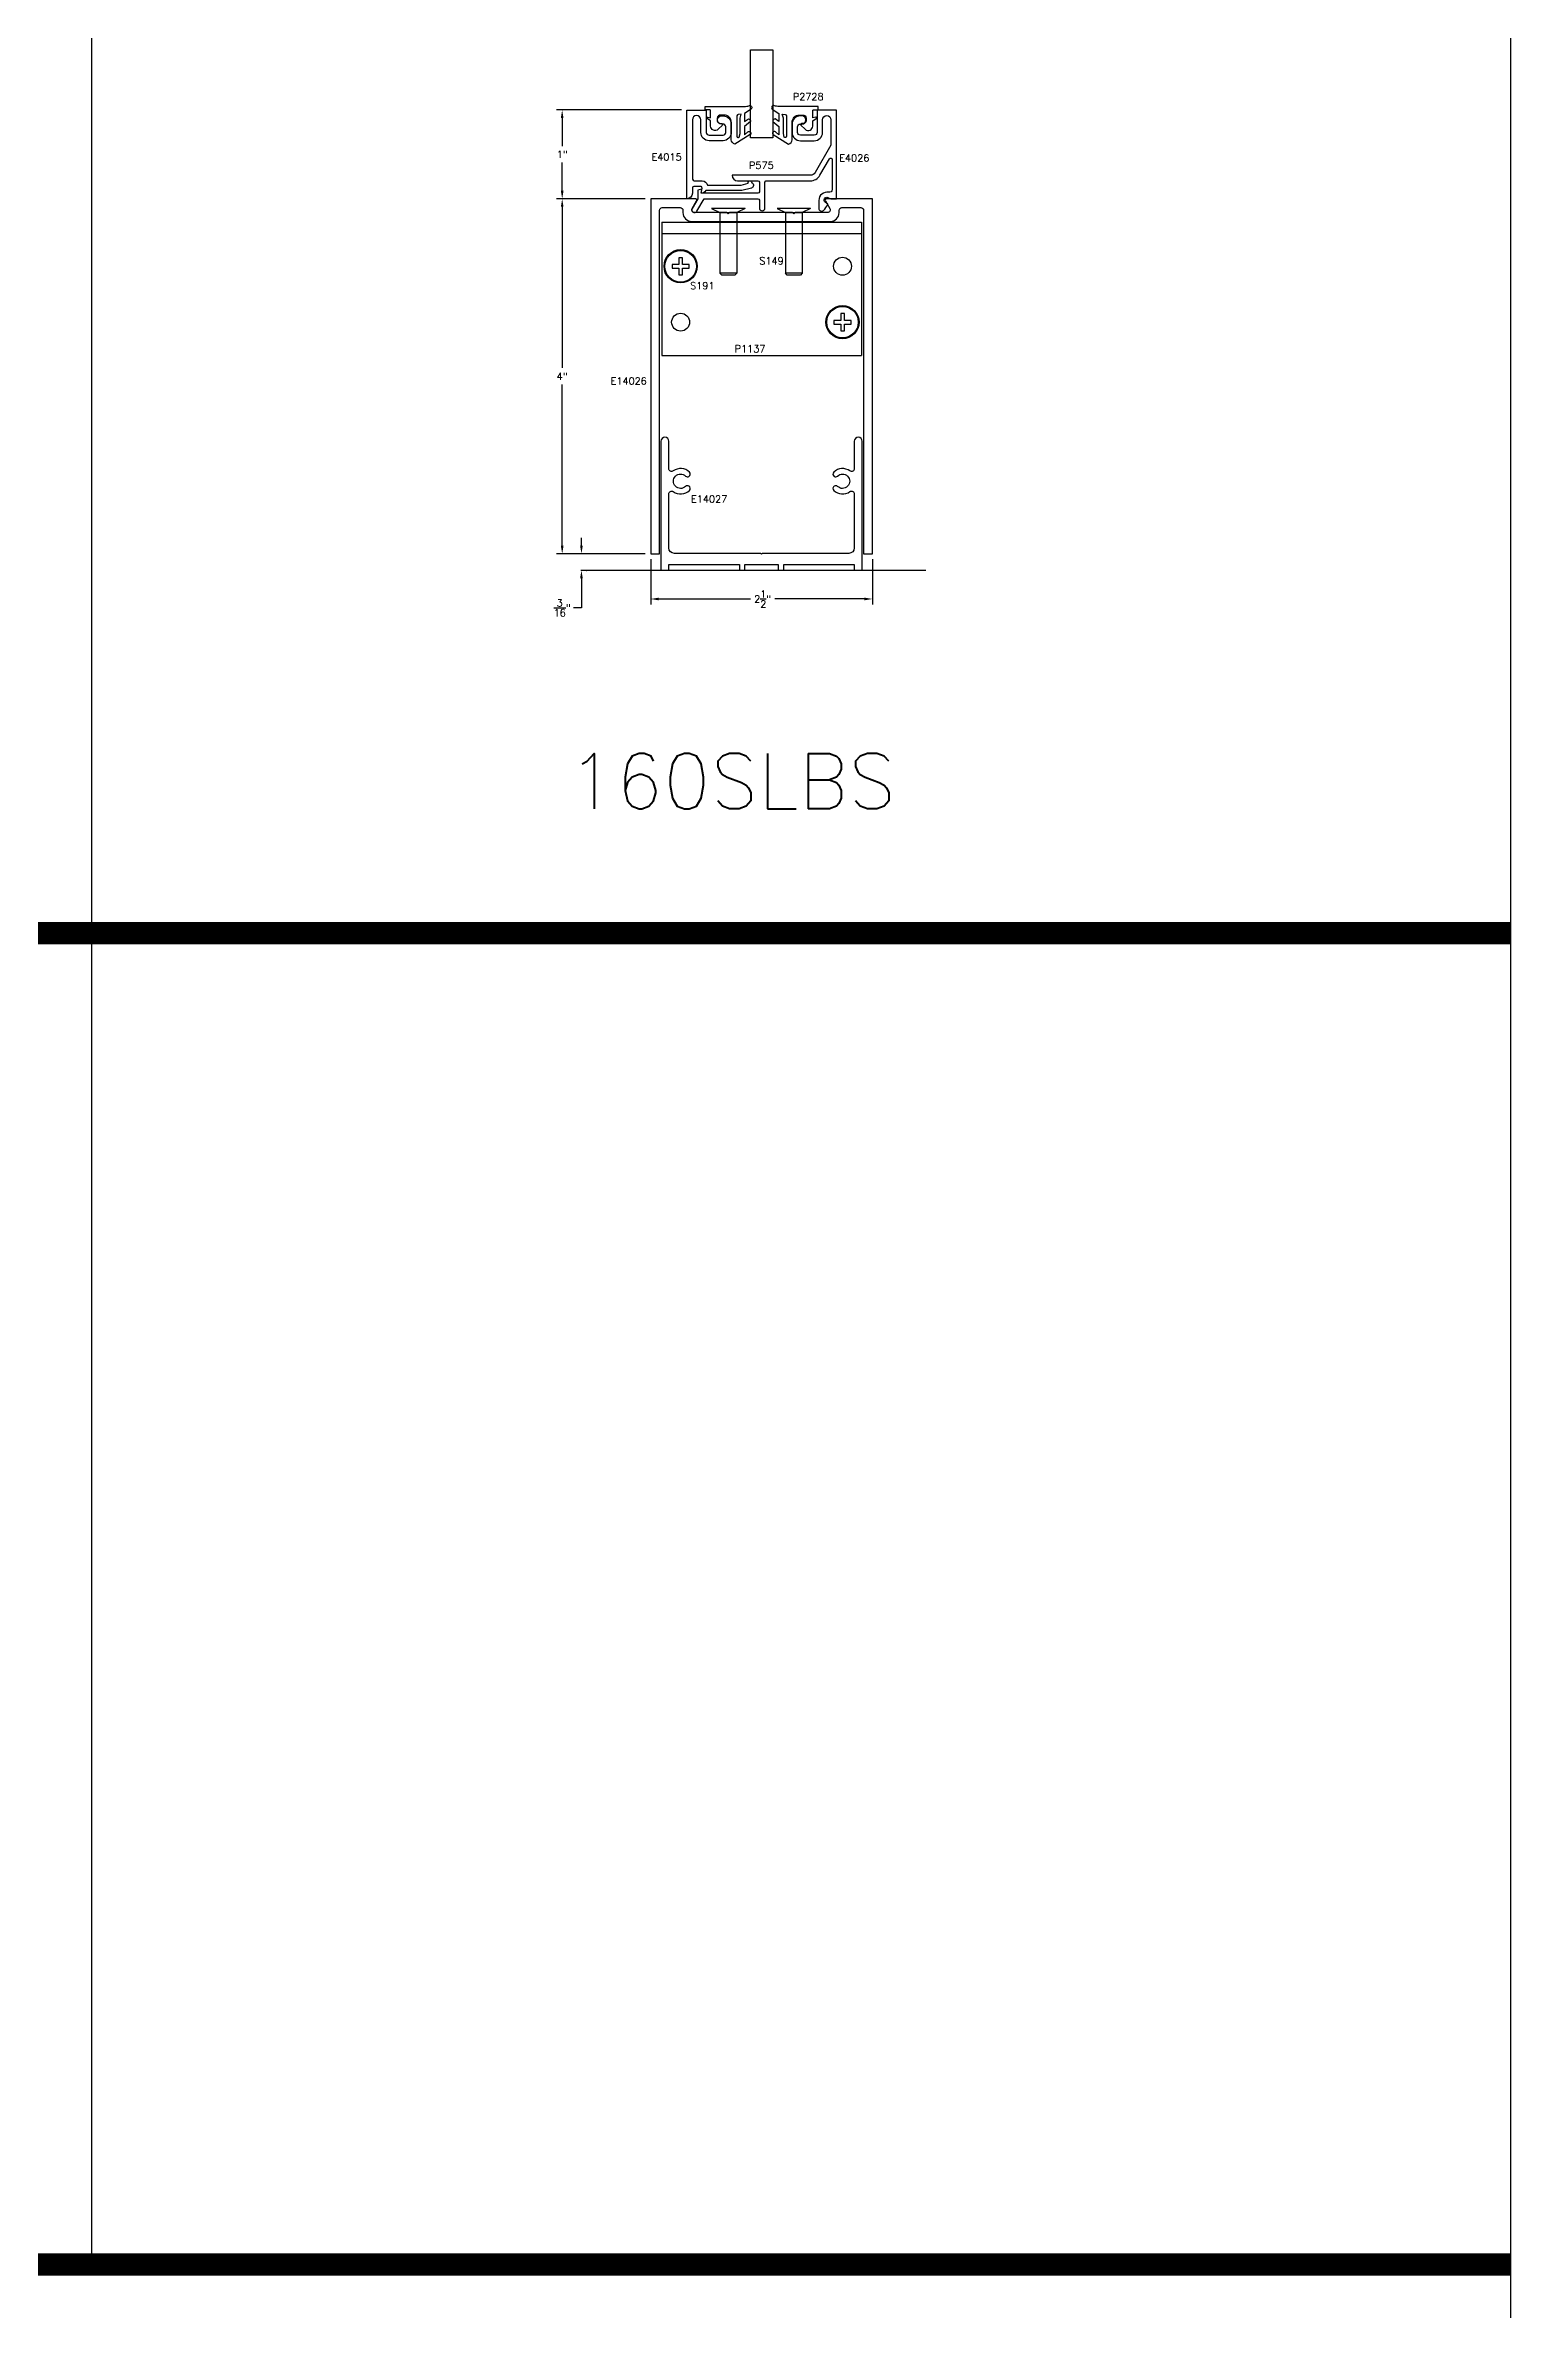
# Model space of a CAD drawing. Extents: x 0 to 139, y 0 to 75.
# Drawn here: x 122.39 to 139.03, y 14.36 to 39.88 of the extents above; entities that cross this region are included whole.
import ezdxf

# ---------------------------------------------------------------- set-up
doc = ezdxf.new("R2010")
doc.units = 0
doc.header["$MEASUREMENT"] = 0
doc.header["$PDMODE"] = 3
doc.layers.get('DEFPOINTS').update_dxf_attribs({"linetype": 'CONTINUOUS'})
for name, color, linetype in [('R-ANNO-DIMS', 3, 'CONTINUOUS'), ('R-ANNO-TEXT', 6, 'CONTINUOUS'), ('R-DET1', 4, 'CONTINUOUS'), ('R-DET2', 2, 'CONTINUOUS'), ('R-DET3', 5, 'CONTINUOUS'), ('R-OTLN', 1, 'CONTINUOUS'), ('TITLE', 7, 'CONTINUOUS')]:
    doc.layers.add(name, color=color, linetype=linetype)
doc.styles.get("Standard").update_dxf_attribs({"font": 'simplex'})
doc.dimstyles.new('1X', dxfattribs={"dimscale": 0, "dimtxt": 0.08, "dimasz": 0.09, "dimexe": 0.0625, "dimexo": 0.0625, "dimgap": 0.045, "dimtad": 0, "dimtih": 1, "dimtoh": 1, "dimdec": 4, "dimzin": 4, "dimtxsty": 'STANDARD', "dimcen": 0, "dimazin": 3, "dimtfac": 1, "dimtdec": 4, "dimtofl": 0, "dimtmove": 0, "dimatfit": 3, "dimtolj": 1, "dimtzin": 4})

# ---------------------------------------------------------------- blocks, each defined once
blk = doc.blocks.new('*D111')
at = {"layer": 'DEFPOINTS', "color": 0}
for p in [(129.214, 34.155), (131.714, 34.155), (131.714, 33.645)]:
    blk.add_point(p, dxfattribs=at)
at = {"layer": 'R-ANNO-DIMS', "color": 0}
for p, q in [((129.214, 34.092), (129.214, 33.582)), ((131.714, 34.092), (131.714, 33.582)), ((129.304, 33.645), (130.34, 33.645)), ((131.624, 33.645), (130.613, 33.645))]:
    blk.add_line(p, q, dxfattribs=at)
for points in [[(129.304, 33.66), (129.304, 33.63), (129.214, 33.645)], [(131.624, 33.66), (131.624, 33.63), (131.714, 33.645)]]:
    blk.add_solid(points, dxfattribs=at)
at = {"layer": 'R-ANNO-DIMS', "color": 0, "insert": (130.476, 33.645), "char_height": 0.08, "attachment_point": 5}
blk.add_mtext('\\A1;2{\\H1.000000x;\\S1/2;}"', dxfattribs=at)
blk = doc.blocks.new('*D112')
at = {"layer": 'DEFPOINTS', "color": 0}
for p in [(128.216, 38.155), (129.214, 38.155), (129.214, 34.155)]:
    blk.add_point(p, dxfattribs=at)
at = {"layer": 'R-ANNO-DIMS', "color": 0}
for p, q in [((129.151, 38.155), (128.153, 38.155)), ((128.216, 38.065), (128.216, 36.248)), ((128.216, 34.245), (128.216, 36.062)), ((129.151, 34.155), (128.153, 34.155))]:
    blk.add_line(p, q, dxfattribs=at)
for points in [[(128.201, 38.065), (128.231, 38.065), (128.216, 38.155)], [(128.201, 34.245), (128.231, 34.245), (128.216, 34.155)]]:
    blk.add_solid(points, dxfattribs=at)
at = {"layer": 'R-ANNO-DIMS', "color": 0, "insert": (128.216, 36.155), "char_height": 0.08, "attachment_point": 5}
blk.add_mtext('\\A1;4"', dxfattribs=at)
blk = doc.blocks.new('*D113')
at = {"layer": 'DEFPOINTS', "color": 0}
for p in [(128.426, 33.967), (128.433, 33.967), (129.214, 34.155)]:
    blk.add_point(p, dxfattribs=at)
at = {"layer": 'R-ANNO-DIMS', "color": 0}
for p, q in [((128.433, 34.245), (128.433, 34.335)), ((129.151, 34.155), (128.37, 34.155)), ((128.489, 33.967), (128.495, 33.967)), ((128.433, 33.877), (128.433, 33.545)), ((128.433, 33.545), (128.343, 33.545))]:
    blk.add_line(p, q, dxfattribs=at)
for points in [[(128.418, 34.245), (128.448, 34.245), (128.433, 34.155)], [(128.418, 33.877), (128.448, 33.877), (128.433, 33.967)]]:
    blk.add_solid(points, dxfattribs=at)
at = {"layer": 'R-ANNO-DIMS', "color": 0, "insert": (128.216, 33.545), "char_height": 0.08, "attachment_point": 5}
blk.add_mtext('\\A1;{\\H1.000000x;\\S3/16;}"', dxfattribs=at)
blk = doc.blocks.new('*D114')
at = {"layer": 'DEFPOINTS', "color": 0}
for p in [(128.216, 39.155), (129.622, 39.155), (129.214, 38.155)]:
    blk.add_point(p, dxfattribs=at)
at = {"layer": 'R-ANNO-DIMS', "color": 0}
for p, q in [((129.56, 39.155), (128.153, 39.155)), ((128.216, 39.065), (128.216, 38.748)), ((128.216, 38.245), (128.216, 38.562)), ((129.151, 38.155), (128.153, 38.155))]:
    blk.add_line(p, q, dxfattribs=at)
for points in [[(128.201, 39.065), (128.231, 39.065), (128.216, 39.155)], [(128.201, 38.245), (128.231, 38.245), (128.216, 38.155)]]:
    blk.add_solid(points, dxfattribs=at)
at = {"layer": 'R-ANNO-DIMS', "color": 0, "insert": (128.216, 38.655), "char_height": 0.08, "attachment_point": 5}
blk.add_mtext('\\A1;1"', dxfattribs=at)
blk = doc.blocks.new('P1137')
at = {"layer": 'R-DET3'}
for p, q in [((4.638, 22.739), (6.89, 22.739)), ((4.638, 22.739), (4.638, 21.239)), ((6.89, 22.739), (6.89, 21.239)), ((4.638, 22.614), (6.89, 22.614)), ((4.638, 21.239), (6.89, 21.239))]:
    blk.add_line(p, q, dxfattribs=at)
for centre in [(6.676, 22.244), (4.851, 21.614)]:
    blk.add_circle(centre, 0.101, dxfattribs=at)
blk = doc.blocks.new('S191_TOP')
at = {"layer": 'R-DET3'}
for p, q in [((4.82, 22.264), (4.755, 22.264)), ((4.755, 22.264), (4.755, 22.223)), ((4.755, 22.223), (4.82, 22.223)), ((4.831, 22.264), (4.82, 22.264)), ((4.82, 22.223), (4.831, 22.223)), ((4.872, 22.34), (4.831, 22.34)), ((4.831, 22.34), (4.831, 22.275)), ((4.831, 22.275), (4.831, 22.264)), ((4.831, 22.223), (4.831, 22.212)), ((4.831, 22.212), (4.831, 22.147)), ((4.872, 22.275), (4.872, 22.34)), ((4.872, 22.264), (4.872, 22.275)), ((4.883, 22.264), (4.872, 22.264)), ((4.872, 22.223), (4.883, 22.223)), ((4.872, 22.212), (4.872, 22.223)), ((4.872, 22.147), (4.872, 22.212)), ((4.948, 22.264), (4.883, 22.264)), ((4.883, 22.223), (4.948, 22.223)), ((4.948, 22.223), (4.948, 22.264)), ((4.831, 22.147), (4.872, 22.147))]:
    blk.add_line(p, q, dxfattribs=at)
for radius in [0.187, 0.178]:
    blk.add_circle((4.851, 22.244), radius, dxfattribs=at)
blk = doc.blocks.new('S149')
at = {"layer": 'R-DET3'}
for p, q in [((5.577, 22.895), (5.201, 22.895)), ((5.201, 22.895), (5.294, 22.849)), ((5.294, 22.849), (5.294, 22.165)), ((5.294, 22.849), (5.484, 22.849)), ((5.577, 22.895), (5.484, 22.849)), ((5.484, 22.849), (5.484, 22.165)), ((5.484, 22.165), (5.294, 22.165)), ((5.314, 22.145), (5.294, 22.165)), ((5.464, 22.145), (5.314, 22.145)), ((5.484, 22.165), (5.464, 22.145))]:
    blk.add_line(p, q, dxfattribs=at)
blk = doc.blocks.new('P2728_GASKET')
at = {"layer": 'R-DET2'}
blk.add_lwpolyline([(86.461, 33.362), (86.567, 33.537, 0.301952), (86.52, 33.577), (86.32, 33.577, -0.414214), (86.24, 33.657), (86.24, 33.695, -0.388879), (86.276, 33.735), (86.292, 33.736, -0.440011), (86.336, 33.696), (86.336, 33.682, 0.668179), (86.353, 33.675), (86.401, 33.724, 0.668179), (86.366, 33.809), (86.307, 33.809), (86.279, 33.849, 0.836323), (86.264, 33.842), (86.273, 33.809), (86.189, 33.809, -0.414214), (86.183, 33.815), (86.183, 33.865, 0.414214), (86.177, 33.871), (86.149, 33.871, 0.414214), (86.143, 33.865), (86.143, 33.427, -0.083245), (86.135, 33.378), (86.135, 33.378)], format="xyb", dxfattribs=at)
blk.add_lwpolyline([(86.235, 33.499, -0.372312), (86.249, 33.512), (86.48, 33.512, -0.668179), (86.49, 33.486), (86.448, 33.478), (86.274, 33.478), (86.23, 33.465)], format="xyb", close=True, dxfattribs=at)
for points in [[(86.174, 33.352), (86.223, 33.426), (86.314, 33.426), (86.283, 33.384)], [(86.313, 33.359), (86.371, 33.426), (86.462, 33.426), (86.431, 33.388)]]:
    blk.add_lwpolyline(points, dxfattribs=at)
at = {"layer": 'R-DET2', "ltscale": 0.1}
for centre, radius, start, end in [((86.157, 33.369), 0.0237, 157.7655, 314.5007), ((86.313, 33.388), 0.0297, 188.4603, 270), ((86.446, 33.375), 0.0199, 139.7022, 319.7022)]:
    blk.add_arc(centre, radius, start, end, dxfattribs=at)

msp = doc.modelspace()

# ---------------------------------------------------------------- linework, layer by layer
at = {"layer": 'R-DET1'}
for points in [[(129.8553, 38.30899), (130.23284, 38.30899), (130.31366, 38.33065, -1.17956263), (130.35293, 38.33447, -0.7162756), (130.349, 38.27592), (130.241, 38.24699), (129.83511, 38.24699, -0.26296301), (129.782, 38.21699), (129.7923, 38.27538, 0.46630727), (129.77753, 38.29299), (129.699, 38.29299, 0.41421356), (129.684, 38.27799), (129.684, 38.21699, -0.41421342), (129.622, 38.15499), (129.622, 39.15499), (129.841, 39.15499), (129.841, 38.90199, 0.41421356), (129.872, 38.87099), (130.029, 38.87099, 0.41421356), (130.06, 38.90199), (130.06, 38.96499, 0.41421356), (130.029, 38.99599), (130.0125, 38.99599, -0.99999571), (130.0125, 39.08899), (130.029, 39.08899, -0.41421356), (130.122, 38.99599), (130.122, 38.90199, -0.41421356), (130.029, 38.80899), (129.872, 38.80899, -0.41421356), (129.779, 38.90199), (129.779, 39.04549, 0.99997475), (129.684, 39.04549), (129.684, 38.38599, 0.41421375), (129.715, 38.35499), (129.7954, 38.35499, -0.33965109), (129.8553, 38.30899)], [(129.73516, 38.01549), (129.8157, 38.15499), (130.42332, 38.15499, -0.41421356), (130.43932, 38.13899), (130.43932, 38.05099, 0.9999792), (130.50132, 38.05099), (130.50132, 38.34099, -0.41421539), (130.51732, 38.35699), (131.0141, 38.35699, 0.26794901), (131.12235, 38.41949), (131.23033, 38.60651, -0.76732194), (131.25832, 38.59901), (131.25832, 38.2577, -0.4750023), (131.22107, 38.22734, 0.47499996), (131.10932, 38.13625), (131.10932, 38.04592, 0.64476869), (131.16064, 38.02266, 0.12333105), (131.20932, 38.09299), (131.18068, 38.11522, -0.87567526), (131.21082, 38.16877), (131.24532, 38.15499), (131.30832, 38.15499), (131.30832, 39.15499), (131.08932, 39.15499), (131.08932, 38.90199, -0.41421356), (131.05832, 38.87099), (130.90132, 38.87099, -0.41421356), (130.87032, 38.90199), (130.87032, 38.96499, -0.41421356), (130.90132, 38.99599), (130.91782, 38.99599, 0.9999785), (130.91782, 39.08899), (130.90132, 39.08899, 0.41421356), (130.80832, 38.99599), (130.80832, 38.90199, 0.41421356), (130.90132, 38.80899), (131.05832, 38.80899, 0.41421356), (131.15132, 38.90199), (131.15132, 39.04549, -0.99997895), (131.24632, 39.04549), (131.24632, 38.7582), (131.06837, 38.44999, -0.26795011), (131.01468, 38.41899), (130.13132, 38.41899, 0.41421356), (130.19332, 38.35699), (130.42332, 38.35699, -0.41421356), (130.43932, 38.34099), (130.43932, 38.23299, -0.41421356), (130.42332, 38.21699), (129.782, 38.21699), (129.79011, 38.26299), (129.74411, 38.25066), (129.74411, 38.15499), (129.68163, 38.04676, 1.00507982), (129.73516, 38.01549)]]:
    msp.add_lwpolyline(points, format="xyb", dxfattribs=at)
msp.add_lwpolyline([(131.28331, 34.9178, 0.49895463), (131.27731, 34.86863, 0.36227938), (131.46002, 34.85552, -0.61115801), (131.50912, 34.83036), (131.50912, 34.22061, -0.41421356), (131.44712, 34.15861), (130.47402, 34.15861), (130.46402, 34.14861), (130.45402, 34.15861), (129.48092, 34.15861, -0.41421356), (129.41892, 34.22061), (129.41892, 34.83036, -0.61115801), (129.46802, 34.85552, 0.36227938), (129.65073, 34.86863, 0.49895463), (129.64472, 34.9178, 0.3342632), (129.60772, 34.91328, -2.35194473), (129.60772, 35.02995, 0.3342632), (129.64472, 35.02542, 0.49895463), (129.65073, 35.0746, 0.36227938), (129.46802, 35.0877, -0.61115801), (129.41892, 35.11287), (129.41892, 35.42199, 0.41421356), (129.37392, 35.46699, 0.41421356), (129.32892, 35.42199), (129.32892, 33.97161), (129.41892, 33.97161), (129.41892, 34.03361), (130.21462, 34.03361), (130.21462, 33.97161), (130.27662, 33.97161), (130.27662, 34.03361), (130.65142, 34.03361), (130.65142, 33.97161), (130.71342, 33.97161), (130.71342, 34.03361), (131.50912, 34.03361), (131.50912, 33.97161), (131.59912, 33.97161), (131.59912, 35.42199, 0.41421356), (131.55412, 35.46699, 0.41421356), (131.50912, 35.42199), (131.50912, 35.11287, -0.61115801), (131.46002, 35.0877, 0.36227938), (131.27731, 35.0746, 0.49895463), (131.28331, 35.02542, 0.3342632), (131.32032, 35.02995, -2.35194473), (131.32032, 34.91328, 0.3342632)], format="xyb", close=True, dxfattribs=at)
at = {"layer": 'R-DET2'}
msp.add_lwpolyline([(130.58932, 39.83397), (130.58932, 38.83999), (130.33932, 38.83999), (130.33932, 39.83397), (130.58932, 39.83397)], close=True, dxfattribs=at)
at = {"layer": 'R-DET3'}
msp.add_line((132.31551, 33.96699), (128.42642, 33.96699), dxfattribs=at)
at = {"layer": 'R-OTLN'}
msp.add_lwpolyline([(131.18393, 38.13249), (131.23416, 38.04549, -0.57735027), (131.20731, 37.99899), (130.84194, 37.99899), (130.82694, 37.98399), (130.81194, 37.99899), (130.10392, 37.99899), (130.08892, 37.98399), (130.07392, 37.99899), (129.70855, 37.99899, -0.57735027), (129.6817, 38.04549), (129.73193, 38.13249, 0.57735027), (129.71894, 38.15499), (129.21392, 38.15499), (129.21392, 34.15499), (129.31392, 34.15499), (129.31392, 38.02399, -0.41421356), (129.34492, 38.05499), (129.54655, 38.05499, -0.41421356), (129.57755, 38.02399), (129.57755, 37.99899, 0.41421356), (129.67755, 37.89899), (130.45793, 37.89899), (131.23831, 37.89899, 0.41421356), (131.33831, 37.99899), (131.33831, 38.02399, -0.41421356), (131.36931, 38.05499), (131.58312, 38.05499, -0.41421356), (131.61412, 38.02399), (131.61412, 34.15499), (131.71412, 34.15499), (131.71412, 38.15499), (131.19692, 38.15499, 0.57735027)], format="xyb", close=True, dxfattribs=at)
at = {"layer": 'TITLE'}
for p, q in [((122.908, 74.87895), (122.908, 14.87895)), ((138.908, 69.87895), (138.908, 5.25))]:
    msp.add_line(p, q, dxfattribs=at)
at = {"layer": 'TITLE', "const_width": 0.25}
for points in [[(0.25, 29.87895), (138.908, 29.87895)], [(0.25, 14.87895), (138.908, 14.87895)]]:
    msp.add_lwpolyline(points, dxfattribs=at)

# ---------------------------------------------------------------- block references
at = {"layer": 'R-DET2', "xscale": -1, "rotation": 90}
msp.add_blockref('P2728_GASKET', (163.69867, 125.33834), dxfattribs=at)
at = {"layer": 'R-DET2', "rotation": 269.9999999999999}
msp.add_blockref('P2728_GASKET', (97.23165, 125.33834), dxfattribs=at)
at = {"layer": 'TITLE'}
for name, p in [('S149', (124.70007, 15.15041)), ('S149', (125.43809, 15.15041)), ('P1137', (124.70007, 15.15041)), ('S191_TOP', (124.70007, 15.15041)), ('S191_TOP', (126.52507, 14.52041))]:
    msp.add_blockref(name, p, dxfattribs=at)

# ---------------------------------------------------------------- texts
at = {"layer": 'R-ANNO-TEXT', "char_height": 0.08}
for s, insert, attachment_point in [('P2728', (130.81621, 39.30577), 4), ('\\A1;E4015', (129.56231, 38.6265), 6), ('P575', (130.60032, 38.5324), 6), ('\\A1;E4026', (131.3394, 38.6148), 4), ('S149', (130.4386, 37.45536), 4), ('\\A1;S191', (129.9325, 37.1762), 6), ('P1137', (130.50693, 36.4642), 6), ('\\A1;E14026', (129.16951, 36.10256), 6), ('\\A1;E14027', (130.07696, 34.77249), 6)]:
    msp.add_mtext(s, dxfattribs=dict(at, insert=insert, attachment_point=attachment_point))
at = {"layer": 'TITLE'}
msp.add_text('160SLBS', height=0.625, dxfattribs=at).set_placement((128.28187, 31.28052))

# ---------------------------------------------------------------- dimensions: what is measured, and where the dimension line sits
at = {"layer": 'R-ANNO-DIMS'}
for base, p1, p2, picture, middle in [((128.21569, 39.15499), (129.21392, 38.15499), (129.622, 39.15499), '*D114', (128.21569, 38.65499)), ((128.21569, 38.15499), (129.21392, 34.15499), (129.21392, 38.15499), '*D112', (128.21569, 36.15499))]:
    dim = msp.add_linear_dim(base=base, p1=p1, p2=p2, angle=90, dimstyle='1X', override={"dimscale": 1, "dimpost": '"'}, dxfattribs=at)
    dim.commit()
    dim.dimension.update_dxf_attribs({"geometry": picture, "text_midpoint": middle})
dim = msp.add_linear_dim(base=(128.4326, 33.96699), p1=(129.21392, 34.15499), p2=(128.42642, 33.96699), angle=90, dimstyle='1X', override={"dimscale": 1, "dimpost": '"'}, dxfattribs=at)
dim.commit()
dim.dimension.update_dxf_attribs({"geometry": '*D113', "text_midpoint": (128.21569, 33.54499), "dimtype": 160})
dim = msp.add_linear_dim(base=(131.71412, 33.64486), p1=(129.21392, 34.15499), p2=(131.71412, 34.15499), dimstyle='1X', override={"dimscale": 1, "dimpost": '"'}, dxfattribs=at)
dim.commit()
dim.dimension.update_dxf_attribs({"geometry": '*D111', "text_midpoint": (130.47633, 33.64486), "dimtype": 160})

doc.saveas('drawing.dxf')
